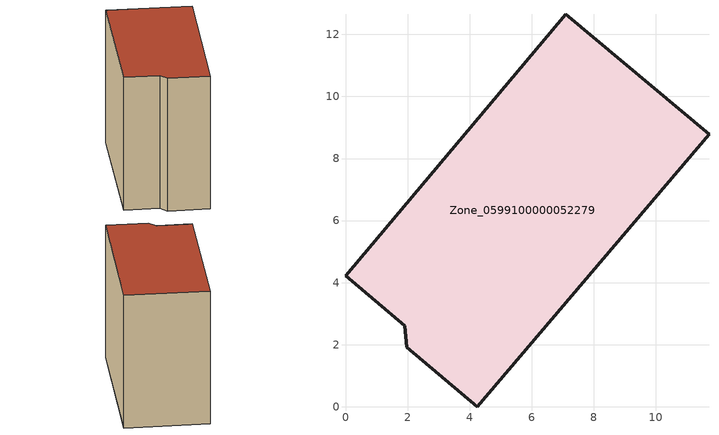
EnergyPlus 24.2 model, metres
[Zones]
Zone_0599100000052279
 floor ground (C_G): 1.97,1.92 1.91,2.62 0,4.23 7.1,12.65 11.71,8.78 4.25,0 z0
 wall outside (C_F): 1.91,2.62 1.97,1.92 4.25,0 11.71,8.78 7.1,12.65 0,4.23 1.91,2.62 z0:10.1
 roof outside (C_R): 7.1,12.65 0,4.23 1.91,2.62 1.97,1.92 4.25,0 11.71,8.78 z10.1
[BUILDING]
Pand.0599100000052279: North Axis=0; Terrain=City; Loads Convergence Tolerance Value=0.04; Temperature Convergence Tolerance Value=0.4; Solar Distribution=FullExterior; Maximum Number of Warmup Days=25; Minimum Number of Warmup Days=1
[Site:Location]
Rotterdam.The.Hague.AP_ZH_NLD Design_Conditions: Latitude=51.96; Longitude=4.45; Time Zone=1; Elevation=-4.5
[SITE:GROUNDTEMPERATURE:BUILDINGSURFACE]
18, 18, 18, 18, 18, 18, 18, 18, 18, 18, 18, 18
[MATERIAL] Thermal Absorptance=0.9; Solar Absorptance=0.7; Visible Absorptance=0.7
Name | Roughness | Thickness | Conductivity | Density | Specific Heat
G.TI.1946 | MediumSmooth | 0.15 | 1 | 540 | 1210
F.TI.1946 | Rough | 0.3 | 0.857143 | 1920 | 840
R.TI.1946 | MediumRough | 0.2 | 0.1 | 1500 | 1000
[CONSTRUCTION]
C_G: G.TI.1946
C_F: F.TI.1946
C_R: R.TI.1946
[ZONE]
Zone_0599100000052279: Type=1; Multiplier=1; Ceiling Height=Autocalculate; Volume=Autocalculate; Floor Area=autocalculate; Part of Total Floor Area=Yes
[ZONEINFILTRATION:DESIGNFLOWRATE]
Infil_Zone_0599100000052279: Zone or ZoneList or Space or SpaceList=Zone_0599100000052279; Schedule=AlwaysOn; Design Flow Rate Calculation Method=Flow/Area; Flow Rate per Floor Area=0.003; Constant Term Coefficient=1; Temperature Term Coefficient=0; Velocity Term Coefficient=0; Velocity Squared Term Coefficient=0
[HVACTEMPLATE:ZONE:IDEALLOADSAIRSYSTEM]
Zone_0599100000052279: Maximum Heating Supply Air Temperature=50; Minimum Cooling Supply Air Temperature=13; Maximum Heating Supply Air Humidity Ratio=0.0156; Minimum Cooling Supply Air Humidity Ratio=0.0077; Heating Limit=NoLimit; Cooling Limit=NoLimit; Dehumidification Control Type=ConstantSensibleHeatRatio; Cooling Sensible Heat Ratio=0.7; Dehumidification Setpoint=60; Humidification Control Type=None; Humidification Setpoint=30; Outdoor Air Method=None; Outdoor Air Flow Rate per Person=0.00944; Outdoor Air Flow Rate per Zone Floor Area=0; Outdoor Air Flow Rate per Zone=0; Demand Controlled Ventilation Type=None; Outdoor Air Economizer Type=NoEconomizer; Heat Recovery Type=None; Sensible Heat Recovery Effectiveness=0.7; Latent Heat Recovery Effectiveness=0.65
[ZONECONTROL:THERMOSTAT]
ThermostatControl_Zone_0599100000052279: Zone or ZoneList=Zone_0599100000052279; Control Type Schedule=DualSetpointControlType; Control 1=Thermostat_Zone_0599100000052279; Temperature Difference Between Cutout And Setpoint=0
[THERMOSTATSETPOINT:DUALSETPOINT]
Thermostat_Zone_0599100000052279: Heating Setpoint Temperature Schedule=HeatingSetpoint_Zone_0599100000052279; Cooling Setpoint Temperature Schedule=CoolingSetpoint_Zone_0599100000052279
[SCHEDULE:COMPACT]
HeatingSetpoint_Zone_0599100000052279: Through: 12/31, For: AllDays, Until: 24:00, 21
CoolingSetpoint_Zone_0599100000052279: Through: 12/31, For: AllDays, Until: 24:00, 24
DualSetpointControlType: Through: 12/31, For: AllDays, Until: 24:00, 4
AlwaysOn: Through: 12/31, For: AllDays, Until: 24:00, 1
